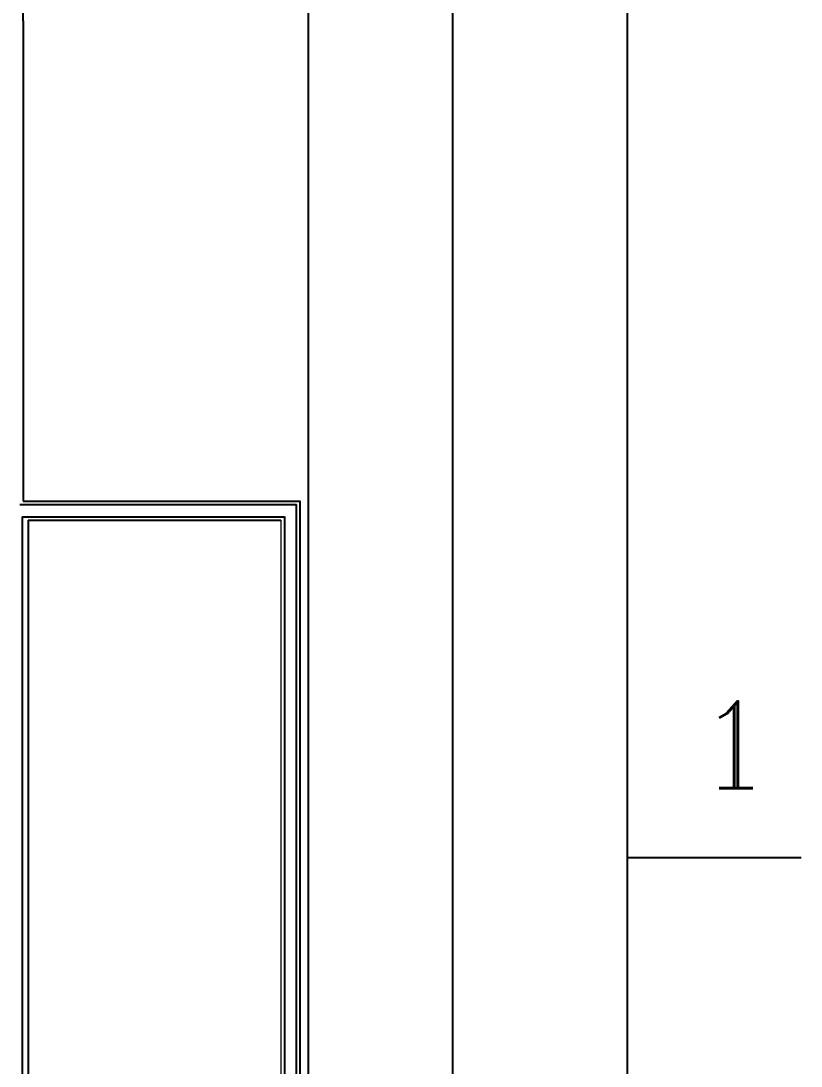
# Model space of a CAD drawing. Header units: millimetres. Extents: x 2448621 to 2484291, y -423869 to -398639.
# Drawn here: x 2482789 to 2483761, y -401374 to -400073 of the extents above; entities that cross this region are included whole.
import ezdxf

# ---------------------------------------------------------------- set-up
doc = ezdxf.new("R2010")
doc.units = ezdxf.units.MM
doc.header["$LTSCALE"] = 30
for name, color, linetype in [('1', 7, 'Continuous'), ('SITE BOUNDARY-AP', 4, 'xxx'), ('TAN-TIT', 30, 'Continuous'), ('나중에 삭제', 7, 'Continuous')]:
    doc.layers.add(name, color=color, linetype=linetype)
doc.layers.add('DITCH', color=7, linetype='Continuous', lineweight=0)
doc.layers.add('ROAD', color=4, linetype='Continuous', lineweight=0)
doc.styles.add('COM', font='COMPLEX', dxfattribs={"height": 5})
doc.styles.get("Standard").update_dxf_attribs({"font": 'romans.shx', "width": 0.75, "bigfont": 'whgtxt.shx'})
doc.linetypes.add('xxx', pattern='A,0.25,-0.022286,["xxx",Standard,S=0.1,R=0,X=0,Y=-0.035957],-0.221744', length=0.49403)

# ---------------------------------------------------------------- blocks, each defined once
blk = doc.blocks.new('BORDER')
at = {"layer": 'TAN-TIT'}
for p, q in [((232823.4, 3520), (232823.4, 164680)), ((232823.4, 151701.4), (234265.5, 151701.4))]:
    blk.add_line(p, q, dxfattribs=at)
at = {"layer": '나중에 삭제', "color": 30, "lineweight": 0}
blk.add_line((232823.4, 133840.7), (232823.4, 164680), dxfattribs=at)
at = {"layer": 'TAN-TIT', "style": 'COM'}
blk.add_text('1', height=721, dxfattribs=at).set_placement((233400.3, 152278.2))
blk = doc.blocks.new('KEY PLAN_NEW')
at = {"layer": 'DITCH', "color": 253, "lineweight": -3}
for p, q in [((-501.87, -603.47), (-501.87, -1001.94)), ((-504.87, -1004.94), (-274.87, -1004.94)), ((-501.87, -1001.94), (-271.87, -1001.94)), ((-274.87, -1884.93), (-274.87, -1004.93)), ((-271.87, -1887.93), (-271.87, -1001.93)), ((-502.87, -1014.94), (-502.87, -1874.94)), ((-502.87, -1014.94), (-502.87, -1874.94)), ((-502.87, -1014.94), (-284.87, -1014.94)), ((-284.87, -1014.93), (-284.87, -1874.93))]:
    blk.add_line(p, q, dxfattribs=at)
blk.add_arc((-769.87, -603.47), 268, 0, 90, dxfattribs=at)
at = {"layer": 'ROAD', "color": 253, "lineweight": -3}
for q in [(-497.87, -1871.94), (-287.87, -1017.94)]:
    blk.add_line((-497.87, -1017.94), q, dxfattribs=at)
at = {"layer": 'ROAD', "color": 253}
blk.add_line((-287.86, -1017.94), (-287.86, -1871.94), dxfattribs=at)
at = {"layer": 'SITE BOUNDARY-AP', "color": 253, "linetype": 'Continuous', "ltscale": 10000, "flags": 128}
for points in [[(-1643.86, -2144.63), (-1643.86, -2344.37), (-145.01, -2344.37), (-145.01, -180.37), (-1644.13, -172.61), (-1643.91, -307.47)], [(-1523.2, -2224.37), (-265.01, -2224.37), (-265.01, -299.68), (-1523.87, -293.32), (-1523.8, -307.47)]]:
    blk.add_lwpolyline(points, dxfattribs=at)
at = {"layer": 'TAN-TIT'}
blk.add_lwpolyline([(-3958.62, -3083.93), (0, -3083.93), (0, 0), (-3958.62, 0)], close=True, dxfattribs=at)

msp = doc.modelspace()

# ---------------------------------------------------------------- block references
at = {"xscale": 1.5, "yscale": 1.5, "zscale": 1.5}
msp.add_blockref('KEY PLAN_NEW', (2483544.9, -399167.4), dxfattribs=at)
at = {"layer": '1', "xscale": 0.15, "yscale": 0.15, "zscale": 0.15}
msp.add_blockref('BORDER', (2448621.4, -423869.4), dxfattribs=at)

doc.saveas('drawing.dxf')
